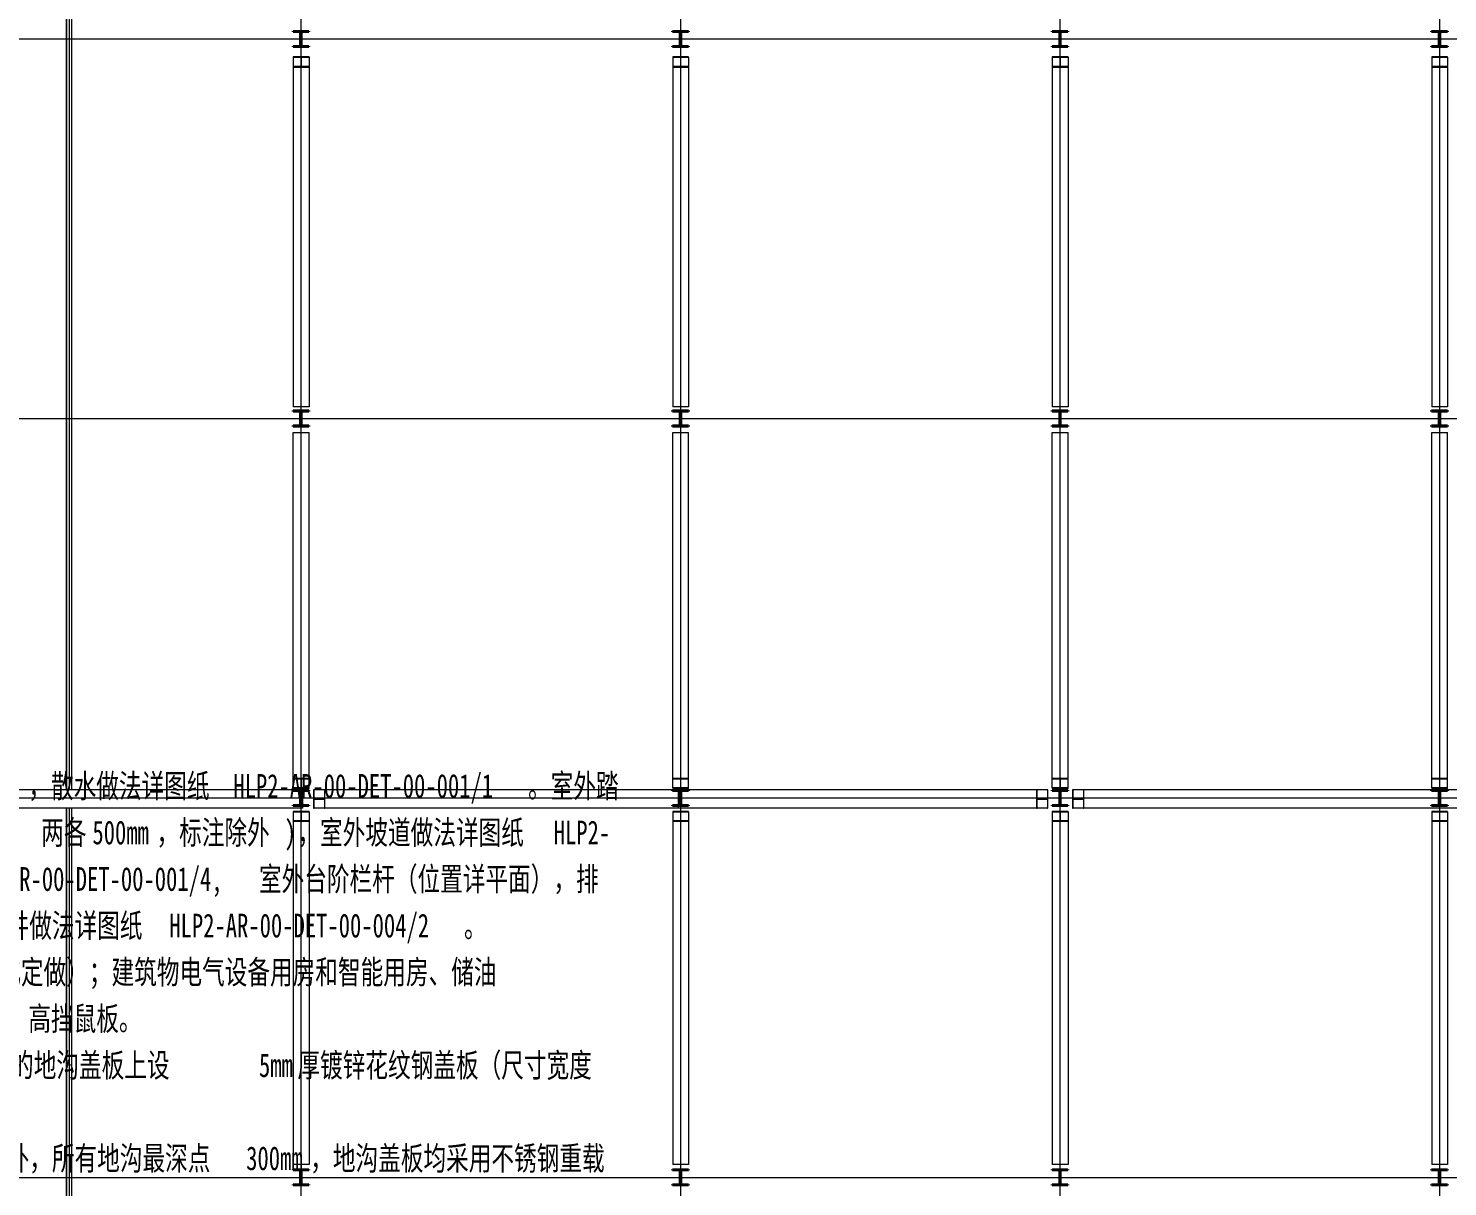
# Model space of a CAD drawing. Header units: millimetres. Extents: x -30000 to 430621, y -31706 to 192400.
# Drawn here: x 66825 to 93750, y 14226 to 36201 of the extents above; entities that cross this region are included whole.
import ezdxf

# ---------------------------------------------------------------- set-up
doc = ezdxf.new("R2010")
doc.units = ezdxf.units.MM
doc.linetypes.add('轴网线', pattern=[22.04, 18.38, -1.83, 0, -1.83])
doc.layers.get('0').update_dxf_attribs({"color": 8})
for name, color, linetype, lineweight in [('A-FLOR', 8, 'Continuous', 5), ('A-FLOR-HRAL', 8, 'Continuous', 5), ('G-ANNO-TEXT', 8, 'Continuous', 9), ('S-BEAM', 8, 'Continuous', 5), ('S-COLS', 8, 'Continuous', 5), ('S-GRID', 8, 'Continuous', 9)]:
    doc.layers.add(name, color=color, linetype=linetype, lineweight=lineweight)
doc.styles.add('仿宋_1', font='simfang.ttf', dxfattribs={"width": 0.7, "height": 449.9999999999999})

# ---------------------------------------------------------------- blocks, each defined once
blk = doc.blocks.new('钢_柱_热轧H - HW300X300-659269-LAY-4F-1_500-A')
at = {"layer": 'S-COLS', "lineweight": 15, "true_color": 0xdddddd}
h = blk.add_hatch(color=254, dxfattribs=at)
h.paths.add_polyline_path([(5.000000000016189, -122.0000000000069), (5.000000000016189, 122.0000000000069), (-4.999999999981537, 122.0000000000069), (-4.999999999981537, -122.0000000000069)], flags=0)
h.paths.add_polyline_path([(8.807611844585882, -131.1923881554169), (5.000000000016189, -122.0000000000069), (-4.999999999981537, -131.1923881554169), (5.000000000016189, -131.1923881554169)], flags=0)
h.paths.add_polyline_path([(-149.5828585477679, -150.0000000000005), (150.0000000000092, -150.0000000000005), (150.0000000000092, -134.9999999999866), (-149.9999999999919, -134.9999999999866), (-149.7030119728389, -150.0000000000005)], flags=0)
h.paths.add_polyline_path([(5.000000000016189, 122.0000000000069), (5.000000000016189, 131.1923881554169), (-4.999999999981537, 128.6574786856222)], flags=0)
h.paths.add_polyline_path([(8.807611844585882, 131.1923881554169), (17.99999999979666, 134.9999999999866), (150.0000000000092, 134.9999999999866), (150.0000000000092, 150.0000000000005), (-149.9999999999832, 150.0000000000005), (-145.0933740788114, 134.9999999999866), (5.000000000016189, 131.7332012663432)], flags=0)
at = {"layer": 'S-COLS', "color": 8, "lineweight": 35, "true_color": 0x777777}
for p, q in [((-150.0000000000002, 150), (149.9999999999999, 150)), ((-150.0000000000002, 135), (-150.0000000000002, 150)), ((-18.00000000000005, 135), (-150.0000000000002, 135)), ((-5.000000000000166, -122.0000000000001), (-5.000000000000154, 121.9999999999998)), ((4.999999999999845, 122.0000000000001), (4.999999999999846, -122)), ((149.9999999999999, 135), (17.99999999999994, 135)), ((149.9999999999999, 150), (149.9999999999999, 135)), ((-150.0000000000002, -135.0000000000001), (-18.00000000000024, -135.0000000000001)), ((-150.0000000000002, -150.0000000000001), (-150.0000000000002, -135.0000000000001)), ((149.9999999999999, -150.0000000000001), (-150.0000000000002, -150.0000000000001)), ((17.99999999999985, -135.0000000000001), (149.9999999999999, -135.0000000000001)), ((149.9999999999999, -135.0000000000001), (149.9999999999999, -150.0000000000001))]:
    blk.add_line(p, q, dxfattribs=at)
for centre, radius, start, end in [((-18.00000000000015, 122), 13.00000000000002, 359.9999999999989, 89.9999999999992), ((17.99999999999985, 122), 12.99999999999999, 89.99999999999957, 179.9999999999993), ((-18.00000000000015, -122), 13, 269.9999999999992, 359.9999999999992), ((17.99999999999985, -122.0000000000001), 13, 179.9999999999999, 269.9999999999993)]:
    blk.add_arc(centre, radius, start, end, dxfattribs=at)
blk = doc.blocks.new('钢_柱_热轧H - HW300X300-659275-LAY-4F-1_500-A')
at = {"layer": 'S-COLS', "lineweight": 15, "true_color": 0xdddddd}
h = blk.add_hatch(color=254, dxfattribs=at)
h.paths.add_polyline_path([(5.000000000016189, -122.0000000000069), (1.039552444126457e-10, 122.0000000000069), (-4.999999999981537, 122.0000000000069), (1.039552444126457e-10, -122.0000000000069)], flags=0)
h.paths.add_polyline_path([(8.807611844585882, -131.1923881554169), (5.000000000016189, -122.0000000000069), (1.039552444126457e-10, -131.1923881554169), (5.000000000016189, -131.1923881554169)], flags=0)
h.paths.add_polyline_path([(1.039552444126457e-10, -150.0000000000005), (150.0000000000179, -150.0000000000005), (150.0000000000179, -134.9999999999866), (-149.9999999999832, -134.9999999999866), (-144.9999999999497, -150.0000000000005), (-81.15506077520918, -150.0000000000005)], flags=0)
h.paths.add_polyline_path([(5.000000000016189, 122.0000000000069), (5.000000000016189, 131.1923881554169), (-4.999999999981537, 128.6574786856222), (1.039552444126457e-10, 125.3287393427626)], flags=0)
h.paths.add_polyline_path([(8.807611844585882, 131.1923881554169), (18.00000000037708, 134.9999999999866), (150.0000000000179, 134.9999999999866), (150.0000000000179, 150.0000000000005), (-149.9999999999832, 150.0000000000005), (-144.9999999999497, 134.9999999999866), (5.000000000016189, 131.7332012663778)], flags=0)
at = {"layer": 'S-COLS', "color": 8, "lineweight": 35, "true_color": 0x777777}
for p, q in [((-150.0000000000002, 150), (149.9999999999999, 150)), ((-150.0000000000002, 135), (-150.0000000000002, 150)), ((-18.00000000000005, 135), (-150.0000000000002, 135)), ((-5.000000000000166, -122.0000000000001), (-5.000000000000154, 121.9999999999998)), ((4.999999999999845, 122.0000000000001), (4.999999999999846, -122)), ((149.9999999999999, 135), (17.99999999999994, 135)), ((149.9999999999999, 150), (149.9999999999999, 135)), ((-150.0000000000002, -135.0000000000001), (-18.00000000000024, -135.0000000000001)), ((-150.0000000000002, -150.0000000000001), (-150.0000000000002, -135.0000000000001)), ((149.9999999999999, -150.0000000000001), (-150.0000000000002, -150.0000000000001)), ((17.99999999999985, -135.0000000000001), (149.9999999999999, -135.0000000000001)), ((149.9999999999999, -135.0000000000001), (149.9999999999999, -150.0000000000001))]:
    blk.add_line(p, q, dxfattribs=at)
for centre, radius, start, end in [((-18.00000000000015, 122), 13.00000000000002, 359.9999999999989, 89.9999999999992), ((17.99999999999985, 122), 12.99999999999999, 89.99999999999957, 179.9999999999993), ((-18.00000000000015, -122), 13, 269.9999999999992, 359.9999999999992), ((17.99999999999985, -122.0000000000001), 13, 179.9999999999999, 269.9999999999993)]:
    blk.add_arc(centre, radius, start, end, dxfattribs=at)
blk = doc.blocks.new('钢_柱_热轧H - HW300X300-659267-LAY-4F-1_500-A')
at = {"layer": 'S-COLS', "lineweight": 15, "true_color": 0xdddddd}
h = blk.add_hatch(color=254, dxfattribs=at)
h.paths.add_polyline_path([(5.000000000007526, -122.0000000000069), (5.000000000007526, 122.0000000000416), (-4.999999999990201, 122.0000000000416), (-4.999999999990201, -122.0000000000069)], flags=0)
h.paths.add_polyline_path([(8.807611844577218, -131.1923881553823), (5.000000000007526, -122.0000000000069), (-4.999999999990201, -131.1923881553823), (5.000000000007526, -131.1923881553823)], flags=0)
h.paths.add_polyline_path([(-7.999999999972193, -150.0000000000005), (150.0000000000092, -150.0000000000005), (150.0000000000092, -134.999999999952), (-149.9999999999919, -134.999999999952), (-145.1037915648029, -150.0000000000005)], flags=0)
h.paths.add_polyline_path([(5.000000000007526, 122.0000000000416), (5.000000000007526, 131.1923881554516), (-4.999999999990201, 128.6574786856222)], flags=0)
h.paths.add_polyline_path([(8.807611844585882, 131.1923881554516), (17.999999999788, 135.0000000000213), (150.0000000000092, 135.0000000000213), (150.0000000000092, 150.0000000000352), (-149.9999999999832, 150.0000000000352), (-144.9995799999712, 135.0000000000213), (5.000000000007526, 131.7332012663778)], flags=0)
at = {"layer": 'S-COLS', "color": 8, "lineweight": 35, "true_color": 0x777777}
for p, q in [((-150.0000000000002, 150), (149.9999999999999, 150)), ((-150.0000000000002, 135), (-150.0000000000002, 150)), ((-18.00000000000005, 135), (-150.0000000000002, 135)), ((-5.000000000000166, -122.0000000000001), (-5.000000000000154, 121.9999999999998)), ((4.999999999999845, 122.0000000000001), (4.999999999999846, -122)), ((149.9999999999999, 135), (17.99999999999994, 135)), ((149.9999999999999, 150), (149.9999999999999, 135)), ((-150.0000000000002, -135.0000000000001), (-18.00000000000024, -135.0000000000001)), ((-150.0000000000002, -150.0000000000001), (-150.0000000000002, -135.0000000000001)), ((149.9999999999999, -150.0000000000001), (-150.0000000000002, -150.0000000000001)), ((17.99999999999985, -135.0000000000001), (149.9999999999999, -135.0000000000001)), ((149.9999999999999, -135.0000000000001), (149.9999999999999, -150.0000000000001))]:
    blk.add_line(p, q, dxfattribs=at)
for centre, radius, start, end in [((-18.00000000000015, 122), 13.00000000000002, 359.9999999999989, 89.9999999999992), ((17.99999999999985, 122), 12.99999999999999, 89.99999999999957, 179.9999999999993), ((-18.00000000000015, -122), 13, 269.9999999999992, 359.9999999999992), ((17.99999999999985, -122.0000000000001), 13, 179.9999999999999, 269.9999999999993)]:
    blk.add_arc(centre, radius, start, end, dxfattribs=at)
blk = doc.blocks.new('钢_柱_热轧H - HW300X300-659266-LAY-4F-1_500-A')
at = {"layer": 'S-COLS', "lineweight": 15, "true_color": 0xdddddd}
h = blk.add_hatch(color=254, dxfattribs=at)
h.paths.add_polyline_path([(4.999999999998863, -121.9999999999723), (0.0004200000564424045, 122.0000000000416), (-4.999999999990201, 122.0000000000416), (0.0004200000564424045, -121.9999999999723)], flags=0)
h.paths.add_polyline_path([(8.807611844594545, -131.1923881553823), (4.999999999998863, -121.9999999999723), (0.0004200000651053415, -131.1923881553823), (5.000000000016189, -131.1923881553823)], flags=0)
h.paths.add_polyline_path([(-144.3802167755652, -149.9999999999659), (150.0000000000179, -149.9999999999659), (150.0000000000179, -134.999999999952), (-149.9999999999919, -134.999999999952), (-144.6394668896554, -149.9999999999659)], flags=0)
h.paths.add_polyline_path([(5.000000000007526, 122.0000000000416), (5.000000000007526, 131.1923881554516), (-4.999999999990201, 128.6574786856569), (0.0004200000564424045, 125.3284597286935)], flags=0)
h.paths.add_polyline_path([(8.807611844585882, 131.1923881554516), (17.99999999964939, 135.0000000000213), (150.0000000000092, 135.0000000000213), (150.0000000000092, 150.0000000000352), (-149.9999999999832, 150.0000000000352), (-144.3802167755739, 135.0000000000213), (5.000000000007526, 131.7332012663432)], flags=0)
at = {"layer": 'S-COLS', "color": 8, "lineweight": 35, "true_color": 0x777777}
for p, q in [((-150.0000000000002, 150), (149.9999999999999, 150)), ((-150.0000000000002, 135), (-150.0000000000002, 150)), ((-18.00000000000005, 135), (-150.0000000000002, 135)), ((-5.000000000000166, -122.0000000000001), (-5.000000000000154, 121.9999999999998)), ((4.999999999999845, 122.0000000000001), (4.999999999999846, -122)), ((149.9999999999999, 135), (17.99999999999994, 135)), ((149.9999999999999, 150), (149.9999999999999, 135)), ((-150.0000000000002, -135.0000000000001), (-18.00000000000024, -135.0000000000001)), ((-150.0000000000002, -150.0000000000001), (-150.0000000000002, -135.0000000000001)), ((149.9999999999999, -150.0000000000001), (-150.0000000000002, -150.0000000000001)), ((17.99999999999985, -135.0000000000001), (149.9999999999999, -135.0000000000001)), ((149.9999999999999, -135.0000000000001), (149.9999999999999, -150.0000000000001))]:
    blk.add_line(p, q, dxfattribs=at)
for centre, radius, start, end in [((-18.00000000000015, 122), 13.00000000000002, 359.9999999999989, 89.9999999999992), ((17.99999999999985, 122), 12.99999999999999, 89.99999999999957, 179.9999999999993), ((-18.00000000000015, -122), 13, 269.9999999999992, 359.9999999999992), ((17.99999999999985, -122.0000000000001), 13, 179.9999999999999, 269.9999999999993)]:
    blk.add_arc(centre, radius, start, end, dxfattribs=at)
blk = doc.blocks.new('钢_梁_焊接H - H300X300X10X15-658903-LAY-4F-1_500-A')
at = {"layer": 'S-BEAM', "color": 8, "lineweight": 15, "true_color": 0x777777}
for p, q in [((14549.99863199967, 35663.52056397708), (14249.99863199967, 35663.52056397708)), ((14249.99863199967, 35663.52056397708), (14249.99863199967, 35653.70606976609)), ((14249.99863199967, 35653.70606976609), (14394.99863199967, 35653.70606976609)), ((14249.99863199967, 35653.70606976609), (14249.99863199967, 35477.04517396806)), ((14394.99863199967, 35653.70606976609), (14394.99863199967, 35477.04517396809)), ((14404.99863199967, 35477.04517396809), (14404.99863199967, 35653.70606976609)), ((14404.99863199967, 35653.70606976609), (14549.99863199967, 35653.70606976609)), ((14549.99863199967, 35653.70606976609), (14549.99863199967, 35663.52056397708)), ((14549.99863199967, 35653.70606976609), (14549.99863199967, 35477.04517396806)), ((14394.99863199967, 35477.04517396809), (14249.99863199967, 35477.04517396809)), ((14249.99863199967, 35477.04517396809), (14249.99863199967, 35467.23067975709)), ((14249.99863199967, 35467.23067975709), (14549.99863199967, 35467.23067975709)), ((14249.99863199967, 35467.23067975709), (14249.99863199962, 29021.07993392336)), ((14549.99863199967, 35477.04517396809), (14404.99863199967, 35477.04517396809)), ((14549.99863199967, 35467.23067975709), (14549.99863199967, 35477.04517396809)), ((14549.99863199967, 35467.23067975709), (14549.99863199962, 29021.07993392336)), ((14549.99863199962, 29021.07993392336), (14249.99863199962, 29021.07993392336))]:
    blk.add_line(p, q, dxfattribs=at)
blk = doc.blocks.new('钢_梁_焊接H - H300X300X10X15-658904-LAY-4F-1_500-A')
at = {"layer": 'S-BEAM', "color": 8, "lineweight": 15, "true_color": 0x777777}
for p, q in [((14249.99863199962, 28530.57296791274), (14549.99863199962, 28530.57296791274)), ((14249.99863199957, 21969.65877401708), (14249.99863199962, 28530.57296791274)), ((14549.99863199957, 21969.65877401708), (14549.99863199962, 28530.57296791274)), ((14549.99863199957, 21969.65877401708), (14249.99863199957, 21969.65877401708)), ((14249.99863199957, 21969.65877401708), (14249.99863199957, 21960.26243612058)), ((14249.99863199957, 21960.26243612058), (14394.99863199957, 21960.26243612058)), ((14249.99863199957, 21791.12835398345), (14249.99863199957, 21960.26243612062)), ((14394.99863199957, 21960.26243612058), (14394.99863199957, 21791.12835398345)), ((14404.99863199957, 21791.12835398345), (14404.99863199957, 21960.26243612058)), ((14404.99863199957, 21960.26243612058), (14549.99863199957, 21960.26243612058)), ((14549.99863199957, 21960.26243612058), (14549.99863199957, 21969.65877401708)), ((14549.99863199957, 21791.12835398345), (14549.99863199957, 21960.26243612057)), ((14394.99863199957, 21791.12835398345), (14249.99863199957, 21791.12835398345)), ((14249.99863199957, 21791.12835398345), (14249.99863199957, 21781.73201608694)), ((14249.99863199957, 21781.73201608694), (14549.99863199957, 21781.73201608694)), ((14549.99863199957, 21791.12835398345), (14404.99863199957, 21791.12835398345)), ((14549.99863199957, 21781.73201608694), (14549.99863199957, 21791.12835398345))]:
    blk.add_line(p, q, dxfattribs=at)
blk = doc.blocks.new('钢_梁_焊接H - H300X300X10X15-658907-LAY-4F-1_500-A')
at = {"layer": 'S-BEAM', "color": 8, "lineweight": 15, "true_color": 0x777777}
for p, q in [((14549.99863199956, 21345.34746906258), (14249.99863199956, 21345.34746906258)), ((14249.99863199956, 21345.34746906258), (14249.99863199956, 21335.94185486724)), ((14249.99863199956, 21335.94185486724), (14394.99863199956, 21335.94185486724)), ((14249.99863199956, 21335.94185486724), (14249.99863199956, 21166.64079935118)), ((14394.99863199956, 21335.94185486724), (14394.99863199956, 21166.64079935117)), ((14404.99863199956, 21166.64079935117), (14404.99863199956, 21335.94185486724)), ((14404.99863199956, 21335.94185486724), (14549.99863199956, 21335.94185486724)), ((14549.99863199956, 21335.94185486724), (14549.99863199956, 21345.34746906258)), ((14549.99863199956, 21335.94185486724), (14549.99863199956, 21166.64079935118)), ((14394.99863199956, 21166.64079935117), (14249.99863199956, 21166.64079935117)), ((14249.99863199956, 21166.64079935117), (14249.99863199956, 21157.23518515583)), ((14249.99863199956, 21157.23518515583), (14549.99863199956, 21157.23518515583)), ((14249.99863199956, 21157.23518515583), (14249.99863199952, 14644.90973859014)), ((14549.99863199956, 21166.64079935117), (14404.99863199956, 21166.64079935117)), ((14549.99863199956, 21157.23518515583), (14549.99863199956, 21166.64079935117)), ((14549.99863199956, 21157.23518515583), (14549.99863199951, 14644.90973859013)), ((14549.99863199951, 14644.90973859013), (14249.99863199952, 14644.90973859014))]:
    blk.add_line(p, q, dxfattribs=at)
blk = doc.blocks.new('钢_梁_热轧H - HW350X350-659122-LAY-4F-1_500-A')
at = {"layer": 'S-BEAM', "color": 8, "lineweight": 15, "true_color": 0x777777}
for p, q in [((100348.7663965209, 21755.75941849034), (93599.99875122319, 21754.9159378921)), ((100360.6737857222, 21755.76090671045), (100348.7663965209, 21755.75941849034)), ((100348.7663965209, 21755.75941849034), (100348.810140538, 21405.75942122396)), ((100556.2056505016, 21755.7853448513), (100360.6737857222, 21755.76090671045)), ((100360.6932830556, 21599.76090792886), (100360.6737857222, 21755.76090671045)), ((100360.7175297393, 21405.76090944407), (100360.698032406, 21561.76090822566)), ((100548.0796115802, 21586.78432791538), (100368.8420688658, 21586.76192628627)), ((100368.8435686607, 21574.76192637999), (100548.0811113751, 21574.78432800911)), ((100568.1130397029, 21755.78683307141), (100556.2056505016, 21755.7853448513)), ((100556.2056505016, 21755.7853448513), (100556.2251478349, 21599.78534606972)), ((100556.2298971853, 21561.78534636651), (100556.2493945186, 21405.78534758493)), ((100568.1567837199, 21405.78683580504), (100568.1130397029, 21755.78683307141)), ((93599.99872780805, 21404.91593515555), (93436.02278574822, 21404.89544096565)), ((100348.810140538, 21405.75942122396), (93599.99875120465, 21404.91593515848)), ((100348.810140538, 21405.75942122396), (100360.7175297393, 21405.76090944407)), ((100556.2493945186, 21405.78534758493), (100360.7175297393, 21405.76090944407)), ((100556.2493945186, 21405.78534758493), (100568.1567837199, 21405.78683580504))]:
    blk.add_line(p, q, dxfattribs=at)
for centre, major_axis, start_param, end_param in [((100368.840444088, 21599.76192618474), (-0.001624777760341575, 12.99999989846765), 1.570796326795988, 3.141592653590676), ((100368.8451934385, 21561.76192648153), (-0.001624777736694713, 12.99999989846765), 2.005728916287808e-12, 1.570796326796848), ((100548.0779868024, 21599.78432781385), (-0.001624777760341575, 12.99999989846765), 3.141592653590676, 4.712388980385501), ((100548.0827361528, 21561.78432811064), (-0.001624777736694713, 12.99999989846765), 4.712388980386641, 6.283185307181592)]:
    blk.add_ellipse(centre, major_axis=major_axis, ratio=0.6267046997008813, start_param=start_param, end_param=end_param, dxfattribs=at)
blk = doc.blocks.new('钢_梁_热轧H - HW350X350-659124-LAY-4F-1_500-A')
at = {"layer": 'S-BEAM', "color": 8, "lineweight": 15, "true_color": 0x777777}
for p, q in [((85948.76776452092, 21755.75941849043), (79155.17895134905, 21754.91033601237)), ((85960.67515372223, 21755.76090671054), (85948.76776452092, 21755.75941849043)), ((85948.76776452092, 21755.75941849043), (85948.81150853798, 21405.75942122406)), ((86156.20701850155, 21755.7853448514), (85960.67515372223, 21755.76090671055)), ((85960.69465105556, 21599.76090792896), (85960.67515372223, 21755.76090671054)), ((85960.7188977393, 21405.76090944417), (85960.69940040597, 21561.76090822575)), ((86148.08097958016, 21586.78432791548), (85968.84343686579, 21586.76192628636)), ((85968.84493666068, 21574.76192638009), (86148.08247937505, 21574.7843280092)), ((86168.11440770286, 21755.78683307151), (86156.20701850155, 21755.7853448514)), ((86156.20701850155, 21755.7853448514), (86156.22651583489, 21599.78534606981)), ((86156.2312651853, 21561.7853463666), (86156.25076251863, 21405.78534758502)), ((86168.15815171994, 21405.78683580513), (86168.11440770286, 21755.78683307151)), ((85948.81150853798, 21405.75942122406), (79128.75571673096, 21404.90703082607)), ((85948.81150853798, 21405.75942122406), (85960.7188977393, 21405.76090944417)), ((86156.25076251863, 21405.78534758502), (85960.7188977393, 21405.76090944417)), ((86156.25076251863, 21405.78534758502), (86168.15815171994, 21405.78683580513))]:
    blk.add_line(p, q, dxfattribs=at)
for centre, major_axis, start_param, end_param in [((85968.84181208804, 21599.76192618483), (-0.001624777736694713, 12.99999989846765), 1.570796326796848, 3.141592653591792), ((85968.84656143845, 21561.76192648162), (-0.001624777760341575, 12.99999989846765), 8.892886427247504e-13, 1.570796326795708), ((86148.07935480241, 21599.78432781394), (-0.001624777736694713, 12.99999989846765), 3.141592653591792, 4.712388980386641), ((86148.08410415282, 21561.78432811073), (-0.001624777760341575, 12.99999989846765), 4.712388980385501, 6.283185307180475)]:
    blk.add_ellipse(centre, major_axis=major_axis, ratio=0.6267046997008813, start_param=start_param, end_param=end_param, dxfattribs=at)
blk = doc.blocks.new('钢_梁_热轧H - HW350X350-659125-LAY-4F-1_500-A')
at = {"layer": 'S-BEAM', "color": 8, "lineweight": 15, "true_color": 0x777777}
for p, q in [((86631.88645389023, 21755.78683318551), (86631.84270985464, 21405.78683591914)), ((86643.7938461525, 21755.78534496438), (86631.88645389023, 21755.78683318551)), ((86643.75010211693, 21405.78534769801), (86643.7695994585, 21561.78534647959)), ((86643.77434881094, 21599.7853461828), (86643.7938461525, 21755.78534496438)), ((86839.32576119632, 21755.7609068069), (86643.7938461525, 21755.78534496438)), ((86651.9183873638, 21574.7843281215), (86831.15597615394, 21574.76192647714)), ((86831.15747594945, 21586.76192638341), (86651.91988715931, 21586.78432802777)), ((86839.3015145023, 21561.76090832211), (86839.28201716073, 21405.76090954054)), ((86839.32576119632, 21755.76090680691), (86839.30626385476, 21599.76090802532)), ((86851.2331534586, 21755.75941858577), (86839.32576119632, 21755.76090680691)), ((86851.18940942302, 21405.75942131941), (86851.2331534586, 21755.75941858577)), ((93599.99875122317, 21754.9159378863), (86851.2331534586, 21755.75941858577)), ((86631.84270985464, 21405.78683591914), (86643.75010211693, 21405.78534769801)), ((86839.28201716073, 21405.76090954053), (86643.75010211693, 21405.78534769801)), ((86839.28201716073, 21405.76090954054), (86851.18940942302, 21405.75942131941)), ((93639.29454248247, 21404.91102384837), (86851.18940942302, 21405.75942131941))]:
    blk.add_line(p, q, dxfattribs=at)
for centre, major_axis, ratio, start_param, end_param in [((86651.91676258533, 21561.78432822303), (0.001624778468350643, 12.99999989846765), 0.6267048608051359, 2.803794990612344e-13, 1.570796326795177), ((86651.92151193778, 21599.78432792624), (0.001624778472106084, 12.99999989846765), 0.6267048608051358, 1.570796326795638, 3.141592653590528), ((86831.15435137547, 21561.76192657867), (0.001624778468350643, 12.99999989846765), 0.6267048608040166, 4.712388980384963, 6.283185307179867), ((86831.15910072792, 21599.76192628188), (0.001624778472106084, 12.99999989846765), 0.6267048608051358, 3.141592653590528, 4.712388980385425)]:
    blk.add_ellipse(centre, major_axis=major_axis, ratio=ratio, start_param=start_param, end_param=end_param, dxfattribs=at)
blk = doc.blocks.new('钢_梁_热轧H - HW350X350-659126-LAY-4F-1_500-A')
at = {"layer": 'S-BEAM', "color": 8, "lineweight": 15, "true_color": 0x777777}
for p, q in [((72231.88578429639, 21755.78683307163), (72231.84204027931, 21405.78683580526)), ((72243.79317349769, 21755.78534485152), (72231.88578429639, 21755.78683307163)), ((72243.74942948062, 21405.78534758514), (72243.76892681395, 21561.78534636673)), ((72243.77367616438, 21599.78534606993), (72243.79317349769, 21755.78534485152)), ((72439.325038277, 21755.76090671066), (72243.79317349769, 21755.78534485152)), ((72251.9177126242, 21574.78432800932), (72431.15525533857, 21574.76192638021)), ((72431.15675513343, 21586.76192628648), (72251.91921241906, 21586.7843279156)), ((72439.30079159325, 21561.76090822588), (72439.28129425993, 21405.76090944429)), ((72439.325038277, 21755.76090671066), (72439.30554094368, 21599.76090792908)), ((72451.23242747832, 21755.75941849055), (72439.325038277, 21755.76090671066)), ((72451.18868346124, 21405.75942122417), (72451.23242747832, 21755.75941849055)), ((79155.17895134905, 21754.92153976626), (72451.23242747832, 21755.75941849055)), ((79155.17646140711, 21734.9992799996), (79155.14271602225, 21464.99927999962)), ((72231.84204027931, 21405.78683580526), (72243.74942948062, 21405.78534758514)), ((72439.28129425993, 21405.76090944429), (72243.74942948062, 21405.78534758514)), ((72439.28129425993, 21405.76090944429), (72451.18868346124, 21405.75942122417)), ((79155.13520733199, 21404.92154249989), (72451.18868346124, 21405.75942122417)), ((79155.14084127864, 21449.9992799996), (79155.13520733199, 21404.92154249989))]:
    blk.add_line(p, q, dxfattribs=at)
for centre, major_axis, start_param, end_param in [((72251.91608784642, 21561.78432811085), (0.001624777781512052, 12.99999989846765), 0, 1.570796326794821), ((72251.92083719684, 21599.78432781406), (0.001624777785264606, 12.99999989846765), 1.570796326795282, 3.141592653590172), ((72431.15363056079, 21561.76192648174), (0.001624777785264606, 12.99999989846765), 4.712388980385069, 6.283185307179972), ((72431.15837991121, 21599.76192618495), (0.001624777785264606, 12.99999989846765), 3.141592653590172, 4.712388980385069)]:
    blk.add_ellipse(centre, major_axis=major_axis, ratio=0.6267046996997617, start_param=start_param, end_param=end_param, dxfattribs=at)
blk = doc.blocks.new('钢_梁_热轧H - HW350X350-659248-LAY-4F-1_500-A')
at = {"layer": 'S-BEAM', "color": 8, "lineweight": 15, "true_color": 0x777777}
for p, q in [((65031.88698189023, 21755.78683318566), (65031.84323785463, 21405.78683591929)), ((65043.79437415252, 21755.78534496453), (65031.88698189023, 21755.78683318566)), ((65043.75063011692, 21405.78534769815), (65043.77012745851, 21561.78534647973)), ((65043.77487681094, 21599.78534618294), (65043.79437415252, 21755.78534496453)), ((65239.32628919633, 21755.76090680705), (65043.79437415252, 21755.78534496453)), ((65051.91891536379, 21574.78432812164), (65231.15650415395, 21574.76192647728)), ((65231.15800394946, 21586.76192638355), (65051.92041515929, 21586.78432802792)), ((65239.30204250231, 21561.76090832226), (65239.28254516073, 21405.76090954068)), ((65239.32628919632, 21755.76090680705), (65239.30679185474, 21599.76090802547)), ((65251.2336814586, 21755.75941858592), (65239.32628919632, 21755.76090680705)), ((65251.18993742301, 21405.75942131955), (65251.2336814586, 21755.75941858592)), ((72026.8707072825, 21754.91257941582), (65251.2336814586, 21755.75941858592)), ((72026.86821845939, 21734.99927999961), (72026.83447306025, 21464.99927999963)), ((65031.84323785463, 21405.78683591929), (65043.75063011692, 21405.78534769815)), ((65239.28254516074, 21405.76090954067), (65043.75063011692, 21405.78534769815)), ((65239.28254516073, 21405.76090954068), (65251.18993742301, 21405.75942131955)), ((72026.8269632469, 21404.91258214945), (65251.18993742301, 21405.75942131955)), ((72026.83259831586, 21449.99927999962), (72026.8269632469, 21404.91258214945))]:
    blk.add_line(p, q, dxfattribs=at)
for centre, major_axis, ratio, start_param, end_param in [((65051.91729058533, 21561.78432822318), (0.001624778460123436, 12.99999989846401), 0.6267048608041919, 1.636210756346504e-13, 1.57079632679506), ((65051.92203993776, 21599.78432792638), (0.001624778472103197, 12.99999989846765), 0.6267048608040164, 1.570796326795638, 3.141592653590528), ((65231.15487937548, 21561.76192657882), (0.001624778468350643, 12.99999989846765), 0.6267048608040166, 4.712388980384963, 6.283185307179867), ((65231.15962872792, 21599.76192628202), (0.00162477846012389, 12.99999989846765), 0.6267048608040164, 3.14159265358995, 4.712388980384847)]:
    blk.add_ellipse(centre, major_axis=major_axis, ratio=ratio, start_param=start_param, end_param=end_param, dxfattribs=at)
blk = doc.blocks.new('X-ST-F3-04-C-002_HLP2_rvt-1-LAY-4F-1_500-A')
at = {"color": 8, "lineweight": 15, "true_color": 0x777777}
for name, p in [('钢_柱_热轧H - HW300X300-659266-LAY-4F-1_500-A', (71994.99993999964, 36000.00095999965)), ('钢_柱_热轧H - HW300X300-659266-LAY-4F-1_500-A', (79195.00188399959, 36000.00095999965)), ('钢_柱_热轧H - HW300X300-659266-LAY-4F-1_500-A', (86395.0000959996, 36000.0009599996)), ('钢_柱_热轧H - HW300X300-659266-LAY-4F-1_500-A', (93595.00009599961, 36000.00095999958)), ('钢_梁_焊接H - H300X300X10X15-658903-LAY-4F-1_500-A', (57600.00062400001, 0)), ('钢_梁_焊接H - H300X300X10X15-658903-LAY-4F-1_500-A', (64800.00146399998, 0)), ('钢_梁_焊接H - H300X300X10X15-658903-LAY-4F-1_500-A', (72000.00230399998, 0)), ('钢_梁_焊接H - H300X300X10X15-658903-LAY-4F-1_500-A', (79200.00009599997, 0)), ('钢_柱_热轧H - HW300X300-659267-LAY-4F-1_500-A', (71994.9999399996, 28800.00011999965)), ('钢_柱_热轧H - HW300X300-659267-LAY-4F-1_500-A', (79195.00188399955, 28800.00011999965)), ('钢_柱_热轧H - HW300X300-659267-LAY-4F-1_500-A', (86395.00009599955, 28800.00011999959)), ('钢_柱_热轧H - HW300X300-659267-LAY-4F-1_500-A', (93595.00009599958, 28800.00011999958)), ('钢_梁_焊接H - H300X300X10X15-658904-LAY-4F-1_500-A', (57600.00062400001, 0)), ('钢_梁_焊接H - H300X300X10X15-658904-LAY-4F-1_500-A', (64800.00146399999, 0)), ('钢_梁_焊接H - H300X300X10X15-658904-LAY-4F-1_500-A', (72000.002304, 0)), ('钢_梁_焊接H - H300X300X10X15-658904-LAY-4F-1_500-A', (79200.00009600002, 0)), ('钢_梁_热轧H - HW350X350-659248-LAY-4F-1_500-A', (0, 0)), ('钢_柱_热轧H - HW300X300-659275-LAY-4F-1_500-A', (71994.99993999956, 21599.99927999965)), ('钢_梁_热轧H - HW350X350-659126-LAY-4F-1_500-A', (0, 0)), ('钢_柱_热轧H - HW300X300-659275-LAY-4F-1_500-A', (79195.00188399952, 21599.99927999965)), ('钢_梁_热轧H - HW350X350-659124-LAY-4F-1_500-A', (0, 0)), ('钢_柱_热轧H - HW300X300-659275-LAY-4F-1_500-A', (86395.00009599952, 21599.99927999959)), ('钢_梁_热轧H - HW350X350-659125-LAY-4F-1_500-A', (0, 0)), ('钢_梁_热轧H - HW350X350-659122-LAY-4F-1_500-A', (0, 0)), ('钢_柱_热轧H - HW300X300-659275-LAY-4F-1_500-A', (93595.00009599955, 21599.99927999958)), ('钢_梁_焊接H - H300X300X10X15-658907-LAY-4F-1_500-A', (57600.00062400001, 0)), ('钢_梁_焊接H - H300X300X10X15-658907-LAY-4F-1_500-A', (64800.00146399999, 0)), ('钢_梁_焊接H - H300X300X10X15-658907-LAY-4F-1_500-A', (72000.002304, 0)), ('钢_梁_焊接H - H300X300X10X15-658907-LAY-4F-1_500-A', (79200.000096, 0)), ('钢_柱_热轧H - HW300X300-659269-LAY-4F-1_500-A', (71994.99993999951, 14400.00148799964)), ('钢_柱_热轧H - HW300X300-659269-LAY-4F-1_500-A', (79195.00188399946, 14400.00148799964)), ('钢_柱_热轧H - HW300X300-659269-LAY-4F-1_500-A', (86395.00009599946, 14400.00148799959)), ('钢_柱_热轧H - HW300X300-659269-LAY-4F-1_500-A', (93595.0000959995, 14400.00148799957))]:
    blk.add_blockref(name, p, dxfattribs=at)
blk = doc.blocks.new('顶部扶栏类型 - 顶部扶栏_内部_-3241414-LAY-4F-1_500-A')
at = {"layer": 'A-FLOR-HRAL'}
for p, q in [((67550.0014639999, 21755.47211178456), (67550.001464, 42993.9999999922)), ((67600.00146400002, 42943.9999999922), (67600.0014639999, 21755.46586263658)), ((67550.00146399983, 7149.99999999141), (67550.0014639999, 21405.47210905089)), ((67600.0014639999, 21405.4658599029), (67600.00146399984, 7199.999999991407))]:
    blk.add_line(p, q, dxfattribs=at)
blk = doc.blocks.new('顶部扶栏类型 - 顶部扶栏_内部_-V437-LAY-4F-1_500-A')
at = {"layer": 'A-FLOR-HRAL'}
for p, q in [((67550.001464, 42993.9999999922), (67550.0014639999, 21755.47211178456)), ((67600.00146400002, 42943.99999999219), (67600.0014639999, 21755.46586263658)), ((67550.0014639999, 21405.4721090509), (67550.00146399983, 7149.999999991413)), ((67600.0014639999, 21405.46585990291), (67600.00146399984, 7199.999999991415))]:
    blk.add_line(p, q, dxfattribs=at)

msp = doc.modelspace()

# ---------------------------------------------------------------- linework, layer by layer
at = {"layer": 'A-FLOR'}
for p, q in [((67650.00155372705, 21755.45961347735), (67650.00155372705, 42943.99999999219)), ((67650.00155372705, 7199.999999991484), (67650.00155372705, 21405.45961074372))]:
    msp.add_line(p, q, dxfattribs=at)
at = {"layer": 'S-GRID', "linetype": '轴网线'}
for p, q in [((72000.00000000003, -17706.22427401267), (72000.00000000035, 174399.9999999994)), ((79200.00000000003, -17706.2242740127), (79200.00000000032, 174399.9999999994)), ((86400.00000000003, -17706.22427401269), (86400.00000000032, 174399.9999999994)), ((93600.00000000003, -17706.2242740127), (93600.00000000032, 174399.9999999994)), ((-16000.00000000431, 35999.99999999566), (308799.9999999957, 35999.9999999946)), ((-16000.00000000434, 28799.99999999565), (308799.9999999957, 28799.9999999946)), ((-16000.00000000434, 21599.99999999565), (308799.9999999956, 21599.9999999946)), ((-16000.00000000437, 14399.99999999566), (308799.9999999956, 14399.99999999461))]:
    msp.add_line(p, q, dxfattribs=at)

# ---------------------------------------------------------------- block references
at = {"lineweight": 5}
msp.add_blockref('X-ST-F3-04-C-002_HLP2_rvt-1-LAY-4F-1_500-A', (-4.452886059880257e-09, 0), dxfattribs=at)
at = {"layer": 'A-FLOR-HRAL'}
for name in ['顶部扶栏类型 - 顶部扶栏_内部_-3241414-LAY-4F-1_500-A', '顶部扶栏类型 - 顶部扶栏_内部_-V437-LAY-4F-1_500-A']:
    msp.add_blockref(name, (-4.452886059880257e-09, 0), dxfattribs=at)

# ---------------------------------------------------------------- texts
at = {"layer": 'G-ANNO-TEXT', "char_height": 449.9999999999999, "attachment_point": 1, "style": '仿宋_1'}
for s, insert, width in [('，散水做法详图纸', (66823.72050224898, 22053.24584475993), 4713.9225), ('HLP2-AR-00-DET-00-001/1', (70713.09550224898, 22053.24584475993), 6776.263593749997), ('。室外踏', (76304.07206474898, 22053.24584475993), 2356.961250000002), ('两各', (67066.80643974898, 21170.19896975993), 1178.480624999999), ('500mm', (68039.15018974898, 21170.19896975993), 1473.100781250001), ('，标注除外', (69254.57987724898, 21170.19896975993), 2946.201562499999), ('\\f仿宋|b0|i0|c134|p49|;\\W.7;)', (71685.43925224898, 21170.19896975993), 294.6201562499997), ('，室外坡道做法详图纸', (71928.52518974898, 21170.19896975993), 5892.403124999998), ('HLP2-', (76790.24393974898, 21170.19896975993), 1473.100781250001), ('HLP2-AR-00-DET-00-001/4,', (65365.20487724897, 20287.15209475993), 7070.883750000001), ('室外台阶栏杆（位置详平面），排', (71199.26737724898, 20287.15209475993), 8838.604687499997), ('，集水井做法详图纸', (65122.11893974898, 19404.10521975993), 5303.1628125), ('HLP2-AR-00-DET-00-004/2', (69497.66581474898, 19404.10521975993), 6776.263593749997), ('\\f仿宋|b0|i0|c134|p49|;\\W.7;。', (75088.64237724898, 19404.10521975993), 589.2403124999994), ('、所有外墙卷帘门底部增设防水防鼠密封垫（厂家深化定做）；建筑物电气设备用房和智能用房、储油', (56371.02518974898, 18521.05834475993), 26515.8140625), ('高挡鼠板。', (66823.72050224898, 17638.01146975993), 2946.201562499999), ('、所有搬运设备的门口设有地沟的时候均需在入口处的地沟盖板上设', (56614.11112724899, 16754.96459475993), 17677.209375), ('5mm', (71199.26737724898, 16754.96459475993), 883.8604687499992), ('厚镀锌花纹钢盖板（尺寸宽度', (71928.52518974898, 16754.96459475993), 7660.1240625), ('除标注外，所有地沟最深点', (65122.11893974898, 14988.87084475993), 7070.883750000001), ('300mm', (70956.18143974898, 14988.87084475993), 1473.100781250001), ('，地沟盖板均采用不锈钢重载', (72171.61112724898, 14988.87084475993), 7660.124062499996)]:
    msp.add_mtext(s, dxfattribs=dict(at, insert=insert, width=width))

doc.saveas('drawing.dxf')
